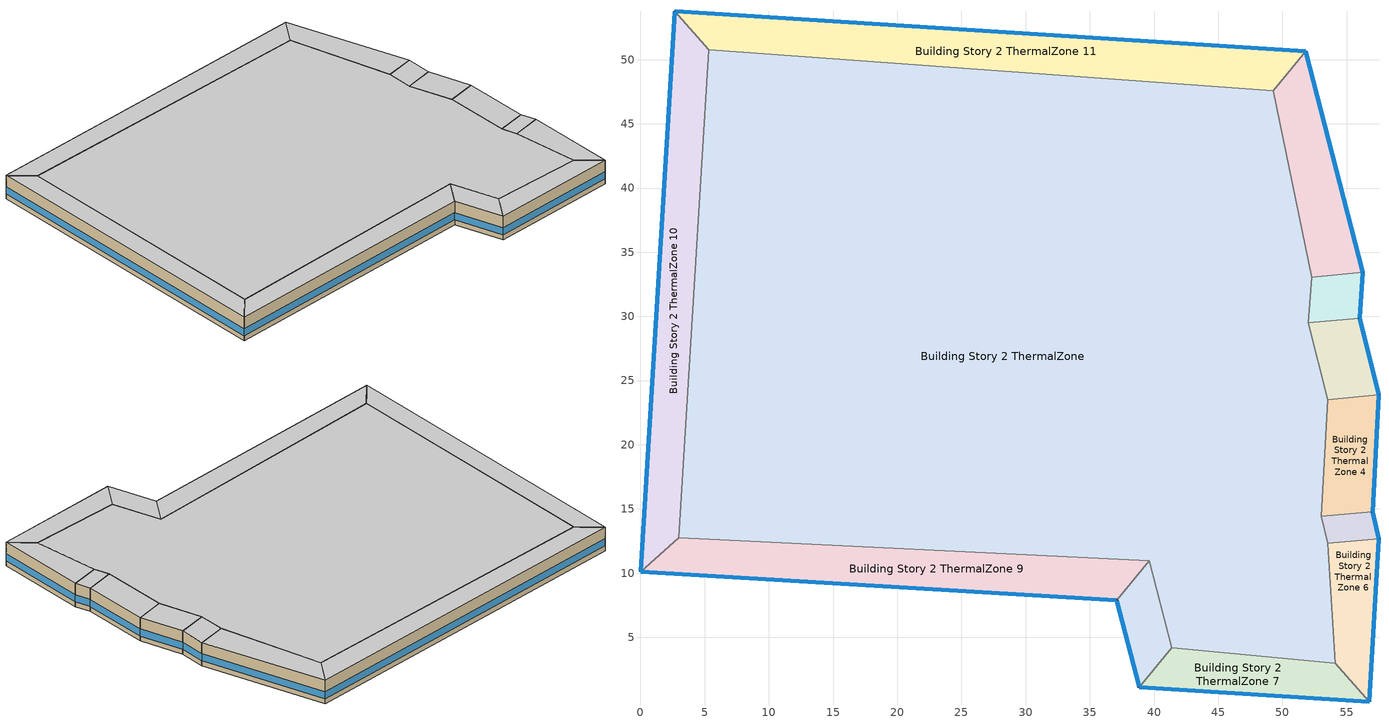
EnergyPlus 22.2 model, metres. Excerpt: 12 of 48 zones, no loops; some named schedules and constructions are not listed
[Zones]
Building Story 2 ThermalZone
 floor adiabatic (Typical Interior Ceiling): 49.28,47.56 52.29,33.07 52.03,29.52 53.54,23.5 53.04,14.41 53.54,12.31 54.12,2.99 41.4,4.2 39.64,10.97 2.99,12.76 5.33,50.75 z3.6
 wall adiabatic (Typical Interior Wall): 52.29,33.07 49.28,47.56 5.33,50.75 2.99,12.76 39.64,10.97 41.4,4.2 54.12,2.99 53.54,12.31 53.04,14.41 53.54,23.5 52.03,29.52 52.29,33.07 z3.6:7.2
 ceiling adiabatic (Typical Interior Floor): 5.33,50.75 2.99,12.76 39.64,10.97 41.4,4.2 54.12,2.99 53.54,12.31 53.04,14.41 53.54,23.5 52.03,29.52 52.29,33.07 49.28,47.56 z7.2
Building Story 2 ThermalZone 1
 floor adiabatic (Typical Interior Ceiling): 51.83,50.64 56.27,33.43 52.29,33.07 49.28,47.56 z3.6
 wall outside (Typical Insulated Steel Framed Exterior Wall R-20.41): 56.27,33.43 51.83,50.64 z3.6:7.2
 wall adiabatic (Typical Interior Wall): 51.83,50.64 49.28,47.56 52.29,33.07 56.27,33.43 z3.6:7.2
 window (U 0.48 SHGC 0.40 Dbl Ref-D Clr 6mm/13mm): 56.26,33.45 51.84,50.62 z4.36:5.45
 ceiling adiabatic (Typical Interior Floor): 49.28,47.56 52.29,33.07 56.27,33.43 51.83,50.64 z7.2
Building Story 2 ThermalZone 10
 floor adiabatic (Typical Interior Floor): 0,10.11 2.68,53.75 5.33,50.75 2.99,12.76 z3.6
 wall outside (Typical Insulated Steel Framed Exterior Wall R-20.41): 2.68,53.75 0,10.11 z3.6:7.2
 wall adiabatic (Typical Interior Wall): 0,10.11 2.99,12.76 5.33,50.75 2.68,53.75 z3.6:7.2
 window (U 0.48 SHGC 0.40 Dbl Ref-D Clr 6mm/13mm): 2.68,53.73 0,10.13 z4.36:5.44
 ceiling adiabatic (Typical Interior Ceiling): 2.99,12.76 5.33,50.75 2.68,53.75 0,10.11 z7.2
Building Story 2 ThermalZone 11
 floor adiabatic (Typical Interior Floor): 2.68,53.75 51.83,50.64 49.28,47.56 5.33,50.75 z3.6
 wall outside (Typical Insulated Steel Framed Exterior Wall R-20.41): 51.83,50.64 2.68,53.75 z3.6:7.2
 wall adiabatic (Typical Interior Wall): 2.68,53.75 5.33,50.75 49.28,47.56 51.83,50.64 z3.6:7.2
 window (U 0.48 SHGC 0.40 Dbl Ref-D Clr 6mm/13mm): 51.81,50.65 2.7,53.75 z4.36:5.44
 ceiling adiabatic (Typical Interior Ceiling): 5.33,50.75 49.28,47.56 51.83,50.64 2.68,53.75 z7.2
Building Story 2 ThermalZone 2
 floor adiabatic (Typical Interior Ceiling): 56.27,33.43 56.02,29.88 52.03,29.52 52.29,33.07 z3.6
 wall outside (Typical Insulated Steel Framed Exterior Wall R-20.41): 56.02,29.88 56.27,33.43 z3.6:7.2
 wall adiabatic (Typical Interior Wall): 56.27,33.43 52.29,33.07 52.03,29.52 56.02,29.88 z3.6:7.2
 window (U 0.48 SHGC 0.40 Dbl Ref-D Clr 6mm/13mm): 56.02,29.9 56.27,33.4 z4.36:5.46
 ceiling adiabatic (Typical Interior Ceiling): 52.29,33.07 52.03,29.52 56.02,29.88 56.27,33.43 z7.2
Building Story 2 ThermalZone 3
 floor adiabatic (Typical Interior Floor): 56.02,29.88 57.53,23.88 53.54,23.5 52.03,29.52 z3.6
 wall outside (Typical Insulated Steel Framed Exterior Wall R-20.41): 57.53,23.88 56.02,29.88 z3.6:7.2
 wall adiabatic (Typical Interior Wall): 56.02,29.88 52.03,29.52 53.54,23.5 57.53,23.88 z3.6:7.2
 window (U 0.48 SHGC 0.40 Dbl Ref-D Clr 6mm/13mm): 57.52,23.9 56.03,29.85 z4.36:5.45
 ceiling adiabatic (Typical Interior Ceiling): 52.03,29.52 53.54,23.5 57.53,23.88 56.02,29.88 z7.2
Building Story 2 ThermalZone 4
 floor adiabatic (Typical Interior Floor): 57.53,23.88 57.02,14.77 53.04,14.41 53.54,23.5 z3.6
 wall outside (Typical Insulated Steel Framed Exterior Wall R-20.41): 57.02,14.77 57.53,23.88 z3.6:7.2
 wall adiabatic (Typical Interior Wall): 57.53,23.88 53.54,23.5 53.04,14.41 57.02,14.77 z3.6:7.2
 window (U 0.48 SHGC 0.40 Dbl Ref-D Clr 6mm/13mm): 57.03,14.8 57.52,23.85 z4.36:5.45
 ceiling adiabatic (Typical Interior Ceiling): 53.54,23.5 53.04,14.41 57.02,14.77 57.53,23.88 z7.2
Building Story 2 ThermalZone 5
 floor adiabatic (Typical Interior Floor): 57.02,14.77 57.53,12.66 53.54,12.31 53.04,14.41 z3.6
 wall outside (Typical Insulated Steel Framed Exterior Wall R-20.41): 57.53,12.66 57.02,14.77 z3.6:7.2
 wall adiabatic (Typical Interior Wall): 57.02,14.77 53.04,14.41 53.54,12.31 57.53,12.66 z3.6:7.2
 window (U 0.48 SHGC 0.40 Dbl Ref-D Clr 6mm/13mm): 57.52,12.69 57.03,14.75 z4.36:5.47
 ceiling adiabatic (Typical Interior Ceiling): 53.04,14.41 53.54,12.31 57.53,12.66 57.02,14.77 z7.2
Building Story 2 ThermalZone 6
 floor adiabatic (Typical Interior Floor): 57.53,12.66 56.77,0 54.12,2.99 53.54,12.31 z3.6
 wall outside (Typical Insulated Steel Framed Exterior Wall R-20.41): 56.77,0 57.53,12.66 z3.6:7.2
 wall adiabatic (Typical Interior Wall): 57.53,12.66 53.54,12.31 54.12,2.99 56.77,0 z3.6:7.2
 window (U 0.48 SHGC 0.40 Dbl Ref-D Clr 6mm/13mm): 56.77,0.03 57.52,12.64 z4.36:5.45
 ceiling adiabatic (Typical Interior Ceiling): 53.54,12.31 54.12,2.99 56.77,0 57.53,12.66 z7.2
Building Story 2 ThermalZone 7
 floor adiabatic (Typical Interior Floor): 56.77,0 38.85,1.11 41.4,4.2 54.12,2.99 z3.6
 wall outside (Typical Insulated Steel Framed Exterior Wall R-20.41): 38.85,1.11 56.77,0 z3.6:7.2
 wall adiabatic (Typical Interior Wall): 56.77,0 54.12,2.99 41.4,4.2 38.85,1.11 z3.6:7.2
 window (U 0.48 SHGC 0.40 Dbl Ref-D Clr 6mm/13mm): 38.88,1.11 56.75,0 z4.36:5.45
 ceiling adiabatic (Typical Interior Ceiling): 54.12,2.99 41.4,4.2 38.85,1.11 56.77,0 z7.2
Building Story 2 ThermalZone 8
 floor adiabatic (Typical Interior Floor): 38.85,1.11 37.09,7.89 39.64,10.97 41.4,4.2 z3.6
 wall outside (Typical Insulated Steel Framed Exterior Wall R-20.41): 37.09,7.89 38.85,1.11 z3.6:7.2
 wall adiabatic (Typical Interior Wall): 38.85,1.11 41.4,4.2 39.64,10.97 37.09,7.89 z3.6:7.2
 window (U 0.48 SHGC 0.40 Dbl Ref-D Clr 6mm/13mm): 37.1,7.86 38.85,1.14 z4.36:5.45
 ceiling adiabatic (Typical Interior Ceiling): 41.4,4.2 39.64,10.97 37.09,7.89 38.85,1.11 z7.2
Building Story 2 ThermalZone 9
 floor adiabatic (Typical Interior Floor): 37.09,7.89 0,10.11 2.99,12.76 39.64,10.97 z3.6
 wall outside (Typical Insulated Steel Framed Exterior Wall R-20.41): 0,10.11 37.09,7.89 z3.6:7.2
 wall adiabatic (Typical Interior Wall): 37.09,7.89 39.64,10.97 2.99,12.76 0,10.11 z3.6:7.2
 window (U 0.48 SHGC 0.40 Dbl Ref-D Clr 6mm/13mm): 0.03,10.1 37.07,7.89 z4.36:5.44
 ceiling adiabatic (Typical Interior Ceiling): 39.64,10.97 2.99,12.76 0,10.11 37.09,7.89 z7.2
[Schedule:Day:Interval]
DataCenter_EQUIP_SCH Wknd|Wkdy|Hol Day 5; DataCenter_EQUIP_SCH Wknd|Wkdy|Hol Day 9: No, 24:00, 0.5
DataCenter_EQUIP_SCH Wknd|Wkdy|Hol Day 6; DataCenter_EQUIP_SCH Wknd|Wkdy|Hol Day 10: No, 24:00, 0.75
DataCenter_EQUIP_SCH Wknd|Wkdy|Hol Day 7; DataCenter_EQUIP_SCH Wknd|Wkdy|Hol Day 11; DataCenter_EQUIP_SCH Summer Design Day: No, 24:00, 1
DataCenter_EQUIP_SCH Wknd|Wkdy|Hol Day 8; DataCenter_EQUIP_SCH Winter Design Day 11: No, 24:00, 0.25
Schedule Day 3: No, 24:00, 0
SchoolSecondary KITCHEN_ELEC_EQUIP_SCH Wknd Day; SchoolSecondary KITCHEN_ELEC_EQUIP_SCH Wknd Day 1; SchoolSecondary KITCHEN_ELEC_EQUIP_SCH Default; SchoolSecondary KITCHEN_ELEC_EQUIP_SCH Winter Design Day: No, 24:00, 0.1
SchoolSecondary KITCHEN_ELEC_EQUIP_SCH Wkdy Day; SchoolSecondary KITCHEN_ELEC_EQUIP_SCH Wkdy Day 1; SchoolSecondary KITCHEN_ELEC_EQUIP_SCH Wkdy Day 2; SchoolSecondary KITCHEN_ELEC_EQUIP_SCH Summer Design Day: No, 08:00, 0.1, 10:00, 0.15, 13:00, 0.25, 15:00, 0.15, 24:00, 0.1
SchoolSecondary KITCHEN_GAS_EQUIP_SCH Wknd Day; SchoolSecondary KITCHEN_GAS_EQUIP_SCH Wknd Day 1; SchoolSecondary KITCHEN_GAS_EQUIP_SCH Default; SchoolSecondary KITCHEN_GAS_EQUIP_SCH Winter Design Day: No, 24:00, 0.02
SchoolSecondary KITCHEN_GAS_EQUIP_SCH Wkdy|SmrDsn Day; SchoolSecondary KITCHEN_GAS_EQUIP_SCH Wkdy|SmrDsn Day 1; SchoolSecondary KITCHEN_GAS_EQUIP_SCH Wkdy|SmrDsn Day 2; SchoolSecondary KITCHEN_GAS_EQUIP_SCH Summer Design Day: No, 08:00, 0.02, 10:00, 0.15, 13:00, 0.2, 15:00, 0.1, 24:00, 0.02
[Schedule:Week:Daily]
SchoolSecondary BLDG_LIGHT_SCH_2013 Week Rule - Jan1-Jun24: SchoolSecondary BLDG_LIGHT_SCH_2013 Wknd Day, SchoolSecondary BLDG_LIGHT_SCH_2013 Wkdy Day, SchoolSecondary BLDG_LIGHT_SCH_2013 Wkdy Day, SchoolSecondary BLDG_LIGHT_SCH_2013 Wkdy Day, SchoolSecondary BLDG_LIGHT_SCH_2013 Wkdy Day, SchoolSecondary BLDG_LIGHT_SCH_2013 Wkdy Day, SchoolSecondary BLDG_LIGHT_SCH_2013 Wknd Day, SchoolSecondary BLDG_LIGHT_SCH_2013 Default, SchoolSecondary BLDG_LIGHT_SCH_2013 Summer Design Day, SchoolSecondary BLDG_LIGHT_SCH_2013 Winter Design Day, SchoolSecondary BLDG_LIGHT_SCH_2013 Default, SchoolSecondary BLDG_LIGHT_SCH_2013 Default
SchoolSecondary BLDG_LIGHT_SCH_2013 Week Rule - Jun25-Jul1: SchoolSecondary BLDG_LIGHT_SCH_2013 Wknd Day, SchoolSecondary BLDG_LIGHT_SCH_2013 Wkdy Day, SchoolSecondary BLDG_LIGHT_SCH_2013 Wkdy Day, SchoolSecondary BLDG_LIGHT_SCH_2013 Wkdy Day, SchoolSecondary BLDG_LIGHT_SCH_2013 Wkdy Day, SchoolSecondary BLDG_LIGHT_SCH_2013 Wkdy Day, SchoolSecondary BLDG_LIGHT_SCH_2013 Wknd Day 1, SchoolSecondary BLDG_LIGHT_SCH_2013 Default, SchoolSecondary BLDG_LIGHT_SCH_2013 Summer Design Day, SchoolSecondary BLDG_LIGHT_SCH_2013 Winter Design Day, SchoolSecondary BLDG_LIGHT_SCH_2013 Default, SchoolSecondary BLDG_LIGHT_SCH_2013 Default
SchoolSecondary BLDG_LIGHT_SCH_2013 Week Rule - Jul2-Aug26: SchoolSecondary BLDG_LIGHT_SCH_2013 Wknd Day 1, SchoolSecondary BLDG_LIGHT_SCH_2013 Wkdy Day 1, SchoolSecondary BLDG_LIGHT_SCH_2013 Wkdy Day 1, SchoolSecondary BLDG_LIGHT_SCH_2013 Wkdy Day 1, SchoolSecondary BLDG_LIGHT_SCH_2013 Wkdy Day 1, SchoolSecondary BLDG_LIGHT_SCH_2013 Wkdy Day 1, SchoolSecondary BLDG_LIGHT_SCH_2013 Wknd Day 1, SchoolSecondary BLDG_LIGHT_SCH_2013 Default, SchoolSecondary BLDG_LIGHT_SCH_2013 Summer Design Day, SchoolSecondary BLDG_LIGHT_SCH_2013 Winter Design Day, SchoolSecondary BLDG_LIGHT_SCH_2013 Default, SchoolSecondary BLDG_LIGHT_SCH_2013 Default
SchoolSecondary BLDG_LIGHT_SCH_2013 Week Rule - Aug27-Sep2: SchoolSecondary BLDG_LIGHT_SCH_2013 Wknd Day 1, SchoolSecondary BLDG_LIGHT_SCH_2013 Wkdy Day 1, SchoolSecondary BLDG_LIGHT_SCH_2013 Wkdy Day 1, SchoolSecondary BLDG_LIGHT_SCH_2013 Wkdy Day 1, SchoolSecondary BLDG_LIGHT_SCH_2013 Wkdy Day 1, SchoolSecondary BLDG_LIGHT_SCH_2013 Wkdy Day 2, SchoolSecondary BLDG_LIGHT_SCH_2013 Default, SchoolSecondary BLDG_LIGHT_SCH_2013 Default, SchoolSecondary BLDG_LIGHT_SCH_2013 Summer Design Day, SchoolSecondary BLDG_LIGHT_SCH_2013 Winter Design Day, SchoolSecondary BLDG_LIGHT_SCH_2013 Default, SchoolSecondary BLDG_LIGHT_SCH_2013 Default
SchoolSecondary BLDG_LIGHT_SCH_2013 Week Rule - Sep3-Dec31: SchoolSecondary BLDG_LIGHT_SCH_2013 Default, SchoolSecondary BLDG_LIGHT_SCH_2013 Wkdy Day 2, SchoolSecondary BLDG_LIGHT_SCH_2013 Wkdy Day 2, SchoolSecondary BLDG_LIGHT_SCH_2013 Wkdy Day 2, SchoolSecondary BLDG_LIGHT_SCH_2013 Wkdy Day 2, SchoolSecondary BLDG_LIGHT_SCH_2013 Wkdy Day 2, SchoolSecondary BLDG_LIGHT_SCH_2013 Default, SchoolSecondary BLDG_LIGHT_SCH_2013 Default, SchoolSecondary BLDG_LIGHT_SCH_2013 Summer Design Day, SchoolSecondary BLDG_LIGHT_SCH_2013 Winter Design Day, SchoolSecondary BLDG_LIGHT_SCH_2013 Default, SchoolSecondary BLDG_LIGHT_SCH_2013 Default
SchoolSecondary BLDG_LIGHT_LIBRARY_SCH_2013 Week Rule - Jan1-Jun24: SchoolSecondary BLDG_LIGHT_LIBRARY_SCH_2013 Wknd Day, SchoolSecondary BLDG_LIGHT_LIBRARY_SCH_2013 Wkdy Day, SchoolSecondary BLDG_LIGHT_LIBRARY_SCH_2013 Wkdy Day, SchoolSecondary BLDG_LIGHT_LIBRARY_SCH_2013 Wkdy Day, SchoolSecondary BLDG_LIGHT_LIBRARY_SCH_2013 Wkdy Day, SchoolSecondary BLDG_LIGHT_LIBRARY_SCH_2013 Wkdy Day, SchoolSecondary BLDG_LIGHT_LIBRARY_SCH_2013 Wknd Day, SchoolSecondary BLDG_LIGHT_LIBRARY_SCH_2013 Default, SchoolSecondary BLDG_LIGHT_LIBRARY_SCH_2013 Summer Design Day, SchoolSecondary BLDG_LIGHT_LIBRARY_SCH_2013 Winter Design Day, SchoolSecondary BLDG_LIGHT_LIBRARY_SCH_2013 Default, SchoolSecondary BLDG_LIGHT_LIBRARY_SCH_2013 Default
SchoolSecondary BLDG_LIGHT_LIBRARY_SCH_2013 Week Rule - Jun25-Jul1: SchoolSecondary BLDG_LIGHT_LIBRARY_SCH_2013 Wknd Day, SchoolSecondary BLDG_LIGHT_LIBRARY_SCH_2013 Wkdy Day, SchoolSecondary BLDG_LIGHT_LIBRARY_SCH_2013 Wkdy Day, SchoolSecondary BLDG_LIGHT_LIBRARY_SCH_2013 Wkdy Day, SchoolSecondary BLDG_LIGHT_LIBRARY_SCH_2013 Wkdy Day, SchoolSecondary BLDG_LIGHT_LIBRARY_SCH_2013 Wkdy Day, SchoolSecondary BLDG_LIGHT_LIBRARY_SCH_2013 Wknd Day 1, SchoolSecondary BLDG_LIGHT_LIBRARY_SCH_2013 Default, SchoolSecondary BLDG_LIGHT_LIBRARY_SCH_2013 Summer Design Day, SchoolSecondary BLDG_LIGHT_LIBRARY_SCH_2013 Winter Design Day, SchoolSecondary BLDG_LIGHT_LIBRARY_SCH_2013 Default, SchoolSecondary BLDG_LIGHT_LIBRARY_SCH_2013 Default
SchoolSecondary BLDG_LIGHT_LIBRARY_SCH_2013 Week Rule - Jul2-Aug26: SchoolSecondary BLDG_LIGHT_LIBRARY_SCH_2013 Wknd Day 1, SchoolSecondary BLDG_LIGHT_LIBRARY_SCH_2013 Wkdy Day 1, SchoolSecondary BLDG_LIGHT_LIBRARY_SCH_2013 Wkdy Day 1, SchoolSecondary BLDG_LIGHT_LIBRARY_SCH_2013 Wkdy Day 1, SchoolSecondary BLDG_LIGHT_LIBRARY_SCH_2013 Wkdy Day 1, SchoolSecondary BLDG_LIGHT_LIBRARY_SCH_2013 Wkdy Day 1, SchoolSecondary BLDG_LIGHT_LIBRARY_SCH_2013 Wknd Day 1, SchoolSecondary BLDG_LIGHT_LIBRARY_SCH_2013 Default, SchoolSecondary BLDG_LIGHT_LIBRARY_SCH_2013 Summer Design Day, SchoolSecondary BLDG_LIGHT_LIBRARY_SCH_2013 Winter Design Day, SchoolSecondary BLDG_LIGHT_LIBRARY_SCH_2013 Default, SchoolSecondary BLDG_LIGHT_LIBRARY_SCH_2013 Default
SchoolSecondary BLDG_LIGHT_LIBRARY_SCH_2013 Week Rule - Aug27-Sep2: SchoolSecondary BLDG_LIGHT_LIBRARY_SCH_2013 Wknd Day 1, SchoolSecondary BLDG_LIGHT_LIBRARY_SCH_2013 Wkdy Day 1, SchoolSecondary BLDG_LIGHT_LIBRARY_SCH_2013 Wkdy Day 1, SchoolSecondary BLDG_LIGHT_LIBRARY_SCH_2013 Wkdy Day 1, SchoolSecondary BLDG_LIGHT_LIBRARY_SCH_2013 Wkdy Day 1, SchoolSecondary BLDG_LIGHT_LIBRARY_SCH_2013 Wkdy Day 2, SchoolSecondary BLDG_LIGHT_LIBRARY_SCH_2013 Default, SchoolSecondary BLDG_LIGHT_LIBRARY_SCH_2013 Default, SchoolSecondary BLDG_LIGHT_LIBRARY_SCH_2013 Summer Design Day, SchoolSecondary BLDG_LIGHT_LIBRARY_SCH_2013 Winter Design Day, SchoolSecondary BLDG_LIGHT_LIBRARY_SCH_2013 Default, SchoolSecondary BLDG_LIGHT_LIBRARY_SCH_2013 Default
SchoolSecondary BLDG_LIGHT_LIBRARY_SCH_2013 Week Rule - Sep3-Dec31: SchoolSecondary BLDG_LIGHT_LIBRARY_SCH_2013 Default, SchoolSecondary BLDG_LIGHT_LIBRARY_SCH_2013 Wkdy Day 2, SchoolSecondary BLDG_LIGHT_LIBRARY_SCH_2013 Wkdy Day 2, SchoolSecondary BLDG_LIGHT_LIBRARY_SCH_2013 Wkdy Day 2, SchoolSecondary BLDG_LIGHT_LIBRARY_SCH_2013 Wkdy Day 2, SchoolSecondary BLDG_LIGHT_LIBRARY_SCH_2013 Wkdy Day 2, SchoolSecondary BLDG_LIGHT_LIBRARY_SCH_2013 Default, SchoolSecondary BLDG_LIGHT_LIBRARY_SCH_2013 Default, SchoolSecondary BLDG_LIGHT_LIBRARY_SCH_2013 Summer Design Day, SchoolSecondary BLDG_LIGHT_LIBRARY_SCH_2013 Winter Design Day, SchoolSecondary BLDG_LIGHT_LIBRARY_SCH_2013 Default, SchoolSecondary BLDG_LIGHT_LIBRARY_SCH_2013 Default
SchoolSecondary BLDG_LIGHT_LOBBYFLR1_SCH_2013 Week Rule - Jan1-Jun24: SchoolSecondary BLDG_LIGHT_LOBBYFLR1_SCH_2013 Wknd Day, SchoolSecondary BLDG_LIGHT_LOBBYFLR1_SCH_2013 Wkdy Day, SchoolSecondary BLDG_LIGHT_LOBBYFLR1_SCH_2013 Wkdy Day, SchoolSecondary BLDG_LIGHT_LOBBYFLR1_SCH_2013 Wkdy Day, SchoolSecondary BLDG_LIGHT_LOBBYFLR1_SCH_2013 Wkdy Day, SchoolSecondary BLDG_LIGHT_LOBBYFLR1_SCH_2013 Wkdy Day, SchoolSecondary BLDG_LIGHT_LOBBYFLR1_SCH_2013 Wknd Day, SchoolSecondary BLDG_LIGHT_LOBBYFLR1_SCH_2013 Default, SchoolSecondary BLDG_LIGHT_LOBBYFLR1_SCH_2013 Summer Design Day, SchoolSecondary BLDG_LIGHT_LOBBYFLR1_SCH_2013 Winter Design Day, SchoolSecondary BLDG_LIGHT_LOBBYFLR1_SCH_2013 Default, SchoolSecondary BLDG_LIGHT_LOBBYFLR1_SCH_2013 Default
SchoolSecondary BLDG_LIGHT_LOBBYFLR1_SCH_2013 Week Rule - Jun25-Jul1: SchoolSecondary BLDG_LIGHT_LOBBYFLR1_SCH_2013 Wknd Day, SchoolSecondary BLDG_LIGHT_LOBBYFLR1_SCH_2013 Wkdy Day, SchoolSecondary BLDG_LIGHT_LOBBYFLR1_SCH_2013 Wkdy Day, SchoolSecondary BLDG_LIGHT_LOBBYFLR1_SCH_2013 Wkdy Day, SchoolSecondary BLDG_LIGHT_LOBBYFLR1_SCH_2013 Wkdy Day, SchoolSecondary BLDG_LIGHT_LOBBYFLR1_SCH_2013 Wkdy Day, SchoolSecondary BLDG_LIGHT_LOBBYFLR1_SCH_2013 Wknd Day 1, SchoolSecondary BLDG_LIGHT_LOBBYFLR1_SCH_2013 Default, SchoolSecondary BLDG_LIGHT_LOBBYFLR1_SCH_2013 Summer Design Day, SchoolSecondary BLDG_LIGHT_LOBBYFLR1_SCH_2013 Winter Design Day, SchoolSecondary BLDG_LIGHT_LOBBYFLR1_SCH_2013 Default, SchoolSecondary BLDG_LIGHT_LOBBYFLR1_SCH_2013 Default
SchoolSecondary BLDG_LIGHT_LOBBYFLR1_SCH_2013 Week Rule - Jul2-Aug26: SchoolSecondary BLDG_LIGHT_LOBBYFLR1_SCH_2013 Wknd Day 1, SchoolSecondary BLDG_LIGHT_LOBBYFLR1_SCH_2013 Wkdy Day 1, SchoolSecondary BLDG_LIGHT_LOBBYFLR1_SCH_2013 Wkdy Day 1, SchoolSecondary BLDG_LIGHT_LOBBYFLR1_SCH_2013 Wkdy Day 1, SchoolSecondary BLDG_LIGHT_LOBBYFLR1_SCH_2013 Wkdy Day 1, SchoolSecondary BLDG_LIGHT_LOBBYFLR1_SCH_2013 Wkdy Day 1, SchoolSecondary BLDG_LIGHT_LOBBYFLR1_SCH_2013 Wknd Day 1, SchoolSecondary BLDG_LIGHT_LOBBYFLR1_SCH_2013 Default, SchoolSecondary BLDG_LIGHT_LOBBYFLR1_SCH_2013 Summer Design Day, SchoolSecondary BLDG_LIGHT_LOBBYFLR1_SCH_2013 Winter Design Day, SchoolSecondary BLDG_LIGHT_LOBBYFLR1_SCH_2013 Default, SchoolSecondary BLDG_LIGHT_LOBBYFLR1_SCH_2013 Default
SchoolSecondary BLDG_LIGHT_LOBBYFLR1_SCH_2013 Week Rule - Aug27-Sep2: SchoolSecondary BLDG_LIGHT_LOBBYFLR1_SCH_2013 Wknd Day 1, SchoolSecondary BLDG_LIGHT_LOBBYFLR1_SCH_2013 Wkdy Day 1, SchoolSecondary BLDG_LIGHT_LOBBYFLR1_SCH_2013 Wkdy Day 1, SchoolSecondary BLDG_LIGHT_LOBBYFLR1_SCH_2013 Wkdy Day 1, SchoolSecondary BLDG_LIGHT_LOBBYFLR1_SCH_2013 Wkdy Day 1, SchoolSecondary BLDG_LIGHT_LOBBYFLR1_SCH_2013 Wkdy Day 2, SchoolSecondary BLDG_LIGHT_LOBBYFLR1_SCH_2013 Default, SchoolSecondary BLDG_LIGHT_LOBBYFLR1_SCH_2013 Default, SchoolSecondary BLDG_LIGHT_LOBBYFLR1_SCH_2013 Summer Design Day, SchoolSecondary BLDG_LIGHT_LOBBYFLR1_SCH_2013 Winter Design Day, SchoolSecondary BLDG_LIGHT_LOBBYFLR1_SCH_2013 Default, SchoolSecondary BLDG_LIGHT_LOBBYFLR1_SCH_2013 Default
SchoolSecondary BLDG_LIGHT_LOBBYFLR1_SCH_2013 Week Rule - Sep3-Dec31: SchoolSecondary BLDG_LIGHT_LOBBYFLR1_SCH_2013 Default, SchoolSecondary BLDG_LIGHT_LOBBYFLR1_SCH_2013 Wkdy Day 2, SchoolSecondary BLDG_LIGHT_LOBBYFLR1_SCH_2013 Wkdy Day 2, SchoolSecondary BLDG_LIGHT_LOBBYFLR1_SCH_2013 Wkdy Day 2, SchoolSecondary BLDG_LIGHT_LOBBYFLR1_SCH_2013 Wkdy Day 2, SchoolSecondary BLDG_LIGHT_LOBBYFLR1_SCH_2013 Wkdy Day 2, SchoolSecondary BLDG_LIGHT_LOBBYFLR1_SCH_2013 Default, SchoolSecondary BLDG_LIGHT_LOBBYFLR1_SCH_2013 Default, SchoolSecondary BLDG_LIGHT_LOBBYFLR1_SCH_2013 Summer Design Day, SchoolSecondary BLDG_LIGHT_LOBBYFLR1_SCH_2013 Winter Design Day, SchoolSecondary BLDG_LIGHT_LOBBYFLR1_SCH_2013 Default, SchoolSecondary BLDG_LIGHT_LOBBYFLR1_SCH_2013 Default
SchoolSecondary BLDG_LIGHT_MECHANICAL_SCH_2013 Week Rule - Jan1-Jun24: SchoolSecondary BLDG_LIGHT_MECHANICAL_SCH_2013 Wknd Day, SchoolSecondary BLDG_LIGHT_MECHANICAL_SCH_2013 Wkdy Day, SchoolSecondary BLDG_LIGHT_MECHANICAL_SCH_2013 Wkdy Day, SchoolSecondary BLDG_LIGHT_MECHANICAL_SCH_2013 Wkdy Day, SchoolSecondary BLDG_LIGHT_MECHANICAL_SCH_2013 Wkdy Day, SchoolSecondary BLDG_LIGHT_MECHANICAL_SCH_2013 Wkdy Day, SchoolSecondary BLDG_LIGHT_MECHANICAL_SCH_2013 Wknd Day, SchoolSecondary BLDG_LIGHT_MECHANICAL_SCH_2013 Default, SchoolSecondary BLDG_LIGHT_MECHANICAL_SCH_2013 Summer Design Day, SchoolSecondary BLDG_LIGHT_MECHANICAL_SCH_2013 Winter Design Day, SchoolSecondary BLDG_LIGHT_MECHANICAL_SCH_2013 Default, SchoolSecondary BLDG_LIGHT_MECHANICAL_SCH_2013 Default
SchoolSecondary BLDG_LIGHT_MECHANICAL_SCH_2013 Week Rule - Jun25-Jul1: SchoolSecondary BLDG_LIGHT_MECHANICAL_SCH_2013 Wknd Day, SchoolSecondary BLDG_LIGHT_MECHANICAL_SCH_2013 Wkdy Day, SchoolSecondary BLDG_LIGHT_MECHANICAL_SCH_2013 Wkdy Day, SchoolSecondary BLDG_LIGHT_MECHANICAL_SCH_2013 Wkdy Day, SchoolSecondary BLDG_LIGHT_MECHANICAL_SCH_2013 Wkdy Day, SchoolSecondary BLDG_LIGHT_MECHANICAL_SCH_2013 Wkdy Day, SchoolSecondary BLDG_LIGHT_MECHANICAL_SCH_2013 Wknd Day 1, SchoolSecondary BLDG_LIGHT_MECHANICAL_SCH_2013 Default, SchoolSecondary BLDG_LIGHT_MECHANICAL_SCH_2013 Summer Design Day, SchoolSecondary BLDG_LIGHT_MECHANICAL_SCH_2013 Winter Design Day, SchoolSecondary BLDG_LIGHT_MECHANICAL_SCH_2013 Default, SchoolSecondary BLDG_LIGHT_MECHANICAL_SCH_2013 Default
SchoolSecondary BLDG_LIGHT_MECHANICAL_SCH_2013 Week Rule - Jul2-Aug26: SchoolSecondary BLDG_LIGHT_MECHANICAL_SCH_2013 Wknd Day 1, SchoolSecondary BLDG_LIGHT_MECHANICAL_SCH_2013 Wkdy Day 1, SchoolSecondary BLDG_LIGHT_MECHANICAL_SCH_2013 Wkdy Day 1, SchoolSecondary BLDG_LIGHT_MECHANICAL_SCH_2013 Wkdy Day 1, SchoolSecondary BLDG_LIGHT_MECHANICAL_SCH_2013 Wkdy Day 1, SchoolSecondary BLDG_LIGHT_MECHANICAL_SCH_2013 Wkdy Day 1, SchoolSecondary BLDG_LIGHT_MECHANICAL_SCH_2013 Wknd Day 1, SchoolSecondary BLDG_LIGHT_MECHANICAL_SCH_2013 Default, SchoolSecondary BLDG_LIGHT_MECHANICAL_SCH_2013 Summer Design Day, SchoolSecondary BLDG_LIGHT_MECHANICAL_SCH_2013 Winter Design Day, SchoolSecondary BLDG_LIGHT_MECHANICAL_SCH_2013 Default, SchoolSecondary BLDG_LIGHT_MECHANICAL_SCH_2013 Default
DataCenter_EQUIP_SCH Week Rule - Jun4-Jun24: DataCenter_EQUIP_SCH Wknd|Wkdy|Hol Day 5, DataCenter_EQUIP_SCH Wknd|Wkdy|Hol Day 5, DataCenter_EQUIP_SCH Wknd|Wkdy|Hol Day 5, DataCenter_EQUIP_SCH Wknd|Wkdy|Hol Day 5, DataCenter_EQUIP_SCH Wknd|Wkdy|Hol Day 5, DataCenter_EQUIP_SCH Wknd|Wkdy|Hol Day 5, DataCenter_EQUIP_SCH Wknd|Wkdy|Hol Day 5, Schedule Day 3, DataCenter_EQUIP_SCH Summer Design Day, DataCenter_EQUIP_SCH Winter Design Day 11, Schedule Day 3, Schedule Day 3
DataCenter_EQUIP_SCH Week Rule - Jun25-Jul1: DataCenter_EQUIP_SCH Wknd|Wkdy|Hol Day 5, DataCenter_EQUIP_SCH Wknd|Wkdy|Hol Day 5, DataCenter_EQUIP_SCH Wknd|Wkdy|Hol Day 5, DataCenter_EQUIP_SCH Wknd|Wkdy|Hol Day 5, DataCenter_EQUIP_SCH Wknd|Wkdy|Hol Day 5, DataCenter_EQUIP_SCH Wknd|Wkdy|Hol Day 5, DataCenter_EQUIP_SCH Wknd|Wkdy|Hol Day 6, Schedule Day 3, DataCenter_EQUIP_SCH Summer Design Day, DataCenter_EQUIP_SCH Winter Design Day 11, Schedule Day 3, Schedule Day 3
DataCenter_EQUIP_SCH Week Rule - Jul2-Jul29: DataCenter_EQUIP_SCH Wknd|Wkdy|Hol Day 6, DataCenter_EQUIP_SCH Wknd|Wkdy|Hol Day 6, DataCenter_EQUIP_SCH Wknd|Wkdy|Hol Day 6, DataCenter_EQUIP_SCH Wknd|Wkdy|Hol Day 6, DataCenter_EQUIP_SCH Wknd|Wkdy|Hol Day 6, DataCenter_EQUIP_SCH Wknd|Wkdy|Hol Day 6, DataCenter_EQUIP_SCH Wknd|Wkdy|Hol Day 6, Schedule Day 3, DataCenter_EQUIP_SCH Summer Design Day, DataCenter_EQUIP_SCH Winter Design Day 11, Schedule Day 3, Schedule Day 3
DataCenter_EQUIP_SCH Week Rule - Jul30-Aug5: DataCenter_EQUIP_SCH Wknd|Wkdy|Hol Day 6, DataCenter_EQUIP_SCH Wknd|Wkdy|Hol Day 6, DataCenter_EQUIP_SCH Wknd|Wkdy|Hol Day 7, DataCenter_EQUIP_SCH Wknd|Wkdy|Hol Day 7, DataCenter_EQUIP_SCH Wknd|Wkdy|Hol Day 7, DataCenter_EQUIP_SCH Wknd|Wkdy|Hol Day 7, DataCenter_EQUIP_SCH Wknd|Wkdy|Hol Day 7, Schedule Day 3, DataCenter_EQUIP_SCH Summer Design Day, DataCenter_EQUIP_SCH Winter Design Day 11, Schedule Day 3, Schedule Day 3
DataCenter_EQUIP_SCH Week Rule - Aug6-Aug26: DataCenter_EQUIP_SCH Wknd|Wkdy|Hol Day 7, DataCenter_EQUIP_SCH Wknd|Wkdy|Hol Day 7, DataCenter_EQUIP_SCH Wknd|Wkdy|Hol Day 7, DataCenter_EQUIP_SCH Wknd|Wkdy|Hol Day 7, DataCenter_EQUIP_SCH Wknd|Wkdy|Hol Day 7, DataCenter_EQUIP_SCH Wknd|Wkdy|Hol Day 7, DataCenter_EQUIP_SCH Wknd|Wkdy|Hol Day 7, Schedule Day 3, DataCenter_EQUIP_SCH Summer Design Day, DataCenter_EQUIP_SCH Winter Design Day 11, Schedule Day 3, Schedule Day 3
DataCenter_EQUIP_SCH Week Rule - Aug27-Sep2: DataCenter_EQUIP_SCH Wknd|Wkdy|Hol Day 7, DataCenter_EQUIP_SCH Wknd|Wkdy|Hol Day 7, DataCenter_EQUIP_SCH Wknd|Wkdy|Hol Day 7, DataCenter_EQUIP_SCH Wknd|Wkdy|Hol Day 7, DataCenter_EQUIP_SCH Wknd|Wkdy|Hol Day 7, DataCenter_EQUIP_SCH Wknd|Wkdy|Hol Day 8, DataCenter_EQUIP_SCH Wknd|Wkdy|Hol Day 8, Schedule Day 3, DataCenter_EQUIP_SCH Summer Design Day, DataCenter_EQUIP_SCH Winter Design Day 11, Schedule Day 3, Schedule Day 3
DataCenter_EQUIP_SCH Week Rule - Sep3-Sep30: DataCenter_EQUIP_SCH Wknd|Wkdy|Hol Day 8, DataCenter_EQUIP_SCH Wknd|Wkdy|Hol Day 8, DataCenter_EQUIP_SCH Wknd|Wkdy|Hol Day 8, DataCenter_EQUIP_SCH Wknd|Wkdy|Hol Day 8, DataCenter_EQUIP_SCH Wknd|Wkdy|Hol Day 8, DataCenter_EQUIP_SCH Wknd|Wkdy|Hol Day 8, DataCenter_EQUIP_SCH Wknd|Wkdy|Hol Day 8, Schedule Day 3, DataCenter_EQUIP_SCH Summer Design Day, DataCenter_EQUIP_SCH Winter Design Day 11, Schedule Day 3, Schedule Day 3
DataCenter_EQUIP_SCH Week Rule - Oct1-Oct28: DataCenter_EQUIP_SCH Wknd|Wkdy|Hol Day 9, DataCenter_EQUIP_SCH Wknd|Wkdy|Hol Day 9, DataCenter_EQUIP_SCH Wknd|Wkdy|Hol Day 9, DataCenter_EQUIP_SCH Wknd|Wkdy|Hol Day 9, DataCenter_EQUIP_SCH Wknd|Wkdy|Hol Day 9, DataCenter_EQUIP_SCH Wknd|Wkdy|Hol Day 9, DataCenter_EQUIP_SCH Wknd|Wkdy|Hol Day 9, Schedule Day 3, DataCenter_EQUIP_SCH Summer Design Day, DataCenter_EQUIP_SCH Winter Design Day 11, Schedule Day 3, Schedule Day 3
DataCenter_EQUIP_SCH Week Rule - Oct29-Nov4: DataCenter_EQUIP_SCH Wknd|Wkdy|Hol Day 9, DataCenter_EQUIP_SCH Wknd|Wkdy|Hol Day 9, DataCenter_EQUIP_SCH Wknd|Wkdy|Hol Day 9, DataCenter_EQUIP_SCH Wknd|Wkdy|Hol Day 10, DataCenter_EQUIP_SCH Wknd|Wkdy|Hol Day 10, DataCenter_EQUIP_SCH Wknd|Wkdy|Hol Day 10, DataCenter_EQUIP_SCH Wknd|Wkdy|Hol Day 10, Schedule Day 3, DataCenter_EQUIP_SCH Summer Design Day, DataCenter_EQUIP_SCH Winter Design Day 11, Schedule Day 3, Schedule Day 3
DataCenter_EQUIP_SCH Week Rule - Nov5-Nov25: DataCenter_EQUIP_SCH Wknd|Wkdy|Hol Day 10, DataCenter_EQUIP_SCH Wknd|Wkdy|Hol Day 10, DataCenter_EQUIP_SCH Wknd|Wkdy|Hol Day 10, DataCenter_EQUIP_SCH Wknd|Wkdy|Hol Day 10, DataCenter_EQUIP_SCH Wknd|Wkdy|Hol Day 10, DataCenter_EQUIP_SCH Wknd|Wkdy|Hol Day 10, DataCenter_EQUIP_SCH Wknd|Wkdy|Hol Day 10, Schedule Day 3, DataCenter_EQUIP_SCH Summer Design Day, DataCenter_EQUIP_SCH Winter Design Day 11, Schedule Day 3, Schedule Day 3
DataCenter_EQUIP_SCH Week Rule - Nov26-Dec2: DataCenter_EQUIP_SCH Wknd|Wkdy|Hol Day 10, DataCenter_EQUIP_SCH Wknd|Wkdy|Hol Day 10, DataCenter_EQUIP_SCH Wknd|Wkdy|Hol Day 10, DataCenter_EQUIP_SCH Wknd|Wkdy|Hol Day 10, DataCenter_EQUIP_SCH Wknd|Wkdy|Hol Day 10, DataCenter_EQUIP_SCH Wknd|Wkdy|Hol Day 11, DataCenter_EQUIP_SCH Wknd|Wkdy|Hol Day 11, Schedule Day 3, DataCenter_EQUIP_SCH Summer Design Day, DataCenter_EQUIP_SCH Winter Design Day 11, Schedule Day 3, Schedule Day 3
DataCenter_EQUIP_SCH Week Rule - Dec3-Dec31: DataCenter_EQUIP_SCH Wknd|Wkdy|Hol Day 11, DataCenter_EQUIP_SCH Wknd|Wkdy|Hol Day 11, DataCenter_EQUIP_SCH Wknd|Wkdy|Hol Day 11, DataCenter_EQUIP_SCH Wknd|Wkdy|Hol Day 11, DataCenter_EQUIP_SCH Wknd|Wkdy|Hol Day 11, DataCenter_EQUIP_SCH Wknd|Wkdy|Hol Day 11, DataCenter_EQUIP_SCH Wknd|Wkdy|Hol Day 11, Schedule Day 3, DataCenter_EQUIP_SCH Summer Design Day, DataCenter_EQUIP_SCH Winter Design Day 11, Schedule Day 3, Schedule Day 3
SchoolSecondary KITCHEN_ELEC_EQUIP_SCH Week Rule - Jan1-Jun24: SchoolSecondary KITCHEN_ELEC_EQUIP_SCH Wknd Day, SchoolSecondary KITCHEN_ELEC_EQUIP_SCH Wkdy Day, SchoolSecondary KITCHEN_ELEC_EQUIP_SCH Wkdy Day, SchoolSecondary KITCHEN_ELEC_EQUIP_SCH Wkdy Day, SchoolSecondary KITCHEN_ELEC_EQUIP_SCH Wkdy Day, SchoolSecondary KITCHEN_ELEC_EQUIP_SCH Wkdy Day, SchoolSecondary KITCHEN_ELEC_EQUIP_SCH Wknd Day, SchoolSecondary KITCHEN_ELEC_EQUIP_SCH Default, SchoolSecondary KITCHEN_ELEC_EQUIP_SCH Summer Design Day, SchoolSecondary KITCHEN_ELEC_EQUIP_SCH Winter Design Day, SchoolSecondary KITCHEN_ELEC_EQUIP_SCH Default, SchoolSecondary KITCHEN_ELEC_EQUIP_SCH Default
SchoolSecondary KITCHEN_ELEC_EQUIP_SCH Week Rule - Jun25-Jul1: SchoolSecondary KITCHEN_ELEC_EQUIP_SCH Wknd Day, SchoolSecondary KITCHEN_ELEC_EQUIP_SCH Wkdy Day, SchoolSecondary KITCHEN_ELEC_EQUIP_SCH Wkdy Day, SchoolSecondary KITCHEN_ELEC_EQUIP_SCH Wkdy Day, SchoolSecondary KITCHEN_ELEC_EQUIP_SCH Wkdy Day, SchoolSecondary KITCHEN_ELEC_EQUIP_SCH Wkdy Day, SchoolSecondary KITCHEN_ELEC_EQUIP_SCH Wknd Day 1, SchoolSecondary KITCHEN_ELEC_EQUIP_SCH Default, SchoolSecondary KITCHEN_ELEC_EQUIP_SCH Summer Design Day, SchoolSecondary KITCHEN_ELEC_EQUIP_SCH Winter Design Day, SchoolSecondary KITCHEN_ELEC_EQUIP_SCH Default, SchoolSecondary KITCHEN_ELEC_EQUIP_SCH Default
SchoolSecondary KITCHEN_ELEC_EQUIP_SCH Week Rule - Jul2-Aug26: SchoolSecondary KITCHEN_ELEC_EQUIP_SCH Wknd Day 1, SchoolSecondary KITCHEN_ELEC_EQUIP_SCH Wkdy Day 1, SchoolSecondary KITCHEN_ELEC_EQUIP_SCH Wkdy Day 1, SchoolSecondary KITCHEN_ELEC_EQUIP_SCH Wkdy Day 1, SchoolSecondary KITCHEN_ELEC_EQUIP_SCH Wkdy Day 1, SchoolSecondary KITCHEN_ELEC_EQUIP_SCH Wkdy Day 1, SchoolSecondary KITCHEN_ELEC_EQUIP_SCH Wknd Day 1, SchoolSecondary KITCHEN_ELEC_EQUIP_SCH Default, SchoolSecondary KITCHEN_ELEC_EQUIP_SCH Summer Design Day, SchoolSecondary KITCHEN_ELEC_EQUIP_SCH Winter Design Day, SchoolSecondary KITCHEN_ELEC_EQUIP_SCH Default, SchoolSecondary KITCHEN_ELEC_EQUIP_SCH Default
SchoolSecondary KITCHEN_ELEC_EQUIP_SCH Week Rule - Aug27-Sep2: SchoolSecondary KITCHEN_ELEC_EQUIP_SCH Wknd Day 1, SchoolSecondary KITCHEN_ELEC_EQUIP_SCH Wkdy Day 1, SchoolSecondary KITCHEN_ELEC_EQUIP_SCH Wkdy Day 1, SchoolSecondary KITCHEN_ELEC_EQUIP_SCH Wkdy Day 1, SchoolSecondary KITCHEN_ELEC_EQUIP_SCH Wkdy Day 1, SchoolSecondary KITCHEN_ELEC_EQUIP_SCH Wkdy Day 2, SchoolSecondary KITCHEN_ELEC_EQUIP_SCH Default, SchoolSecondary KITCHEN_ELEC_EQUIP_SCH Default, SchoolSecondary KITCHEN_ELEC_EQUIP_SCH Summer Design Day, SchoolSecondary KITCHEN_ELEC_EQUIP_SCH Winter Design Day, SchoolSecondary KITCHEN_ELEC_EQUIP_SCH Default, SchoolSecondary KITCHEN_ELEC_EQUIP_SCH Default
SchoolSecondary KITCHEN_ELEC_EQUIP_SCH Week Rule - Sep3-Dec31: SchoolSecondary KITCHEN_ELEC_EQUIP_SCH Default, SchoolSecondary KITCHEN_ELEC_EQUIP_SCH Wkdy Day 2, SchoolSecondary KITCHEN_ELEC_EQUIP_SCH Wkdy Day 2, SchoolSecondary KITCHEN_ELEC_EQUIP_SCH Wkdy Day 2, SchoolSecondary KITCHEN_ELEC_EQUIP_SCH Wkdy Day 2, SchoolSecondary KITCHEN_ELEC_EQUIP_SCH Wkdy Day 2, SchoolSecondary KITCHEN_ELEC_EQUIP_SCH Default, SchoolSecondary KITCHEN_ELEC_EQUIP_SCH Default, SchoolSecondary KITCHEN_ELEC_EQUIP_SCH Summer Design Day, SchoolSecondary KITCHEN_ELEC_EQUIP_SCH Winter Design Day, SchoolSecondary KITCHEN_ELEC_EQUIP_SCH Default, SchoolSecondary KITCHEN_ELEC_EQUIP_SCH Default
SchoolSecondary KITCHEN_GAS_EQUIP_SCH Week Rule - Jan1-Jun24: SchoolSecondary KITCHEN_GAS_EQUIP_SCH Wknd Day, SchoolSecondary KITCHEN_GAS_EQUIP_SCH Wkdy|SmrDsn Day, SchoolSecondary KITCHEN_GAS_EQUIP_SCH Wkdy|SmrDsn Day, SchoolSecondary KITCHEN_GAS_EQUIP_SCH Wkdy|SmrDsn Day, SchoolSecondary KITCHEN_GAS_EQUIP_SCH Wkdy|SmrDsn Day, SchoolSecondary KITCHEN_GAS_EQUIP_SCH Wkdy|SmrDsn Day, SchoolSecondary KITCHEN_GAS_EQUIP_SCH Wknd Day, SchoolSecondary KITCHEN_GAS_EQUIP_SCH Default, SchoolSecondary KITCHEN_GAS_EQUIP_SCH Summer Design Day, SchoolSecondary KITCHEN_GAS_EQUIP_SCH Winter Design Day, SchoolSecondary KITCHEN_GAS_EQUIP_SCH Default, SchoolSecondary KITCHEN_GAS_EQUIP_SCH Default
SchoolSecondary KITCHEN_GAS_EQUIP_SCH Week Rule - Jun25-Jul1: SchoolSecondary KITCHEN_GAS_EQUIP_SCH Wknd Day, SchoolSecondary KITCHEN_GAS_EQUIP_SCH Wkdy|SmrDsn Day, SchoolSecondary KITCHEN_GAS_EQUIP_SCH Wkdy|SmrDsn Day, SchoolSecondary KITCHEN_GAS_EQUIP_SCH Wkdy|SmrDsn Day, SchoolSecondary KITCHEN_GAS_EQUIP_SCH Wkdy|SmrDsn Day, SchoolSecondary KITCHEN_GAS_EQUIP_SCH Wkdy|SmrDsn Day, SchoolSecondary KITCHEN_GAS_EQUIP_SCH Wknd Day 1, SchoolSecondary KITCHEN_GAS_EQUIP_SCH Default, SchoolSecondary KITCHEN_GAS_EQUIP_SCH Summer Design Day, SchoolSecondary KITCHEN_GAS_EQUIP_SCH Winter Design Day, SchoolSecondary KITCHEN_GAS_EQUIP_SCH Default, SchoolSecondary KITCHEN_GAS_EQUIP_SCH Default
SchoolSecondary KITCHEN_GAS_EQUIP_SCH Week Rule - Jul2-Aug26: SchoolSecondary KITCHEN_GAS_EQUIP_SCH Wknd Day 1, SchoolSecondary KITCHEN_GAS_EQUIP_SCH Wkdy|SmrDsn Day 1, SchoolSecondary KITCHEN_GAS_EQUIP_SCH Wkdy|SmrDsn Day 1, SchoolSecondary KITCHEN_GAS_EQUIP_SCH Wkdy|SmrDsn Day 1, SchoolSecondary KITCHEN_GAS_EQUIP_SCH Wkdy|SmrDsn Day 1, SchoolSecondary KITCHEN_GAS_EQUIP_SCH Wkdy|SmrDsn Day 1, SchoolSecondary KITCHEN_GAS_EQUIP_SCH Wknd Day 1, SchoolSecondary KITCHEN_GAS_EQUIP_SCH Default, SchoolSecondary KITCHEN_GAS_EQUIP_SCH Summer Design Day, SchoolSecondary KITCHEN_GAS_EQUIP_SCH Winter Design Day, SchoolSecondary KITCHEN_GAS_EQUIP_SCH Default, SchoolSecondary KITCHEN_GAS_EQUIP_SCH Default
SchoolSecondary KITCHEN_GAS_EQUIP_SCH Week Rule - Aug27-Sep2: SchoolSecondary KITCHEN_GAS_EQUIP_SCH Wknd Day 1, SchoolSecondary KITCHEN_GAS_EQUIP_SCH Wkdy|SmrDsn Day 1, SchoolSecondary KITCHEN_GAS_EQUIP_SCH Wkdy|SmrDsn Day 1, SchoolSecondary KITCHEN_GAS_EQUIP_SCH Wkdy|SmrDsn Day 1, SchoolSecondary KITCHEN_GAS_EQUIP_SCH Wkdy|SmrDsn Day 1, SchoolSecondary KITCHEN_GAS_EQUIP_SCH Wkdy|SmrDsn Day 2, SchoolSecondary KITCHEN_GAS_EQUIP_SCH Default, SchoolSecondary KITCHEN_GAS_EQUIP_SCH Default, SchoolSecondary KITCHEN_GAS_EQUIP_SCH Summer Design Day, SchoolSecondary KITCHEN_GAS_EQUIP_SCH Winter Design Day, SchoolSecondary KITCHEN_GAS_EQUIP_SCH Default, SchoolSecondary KITCHEN_GAS_EQUIP_SCH Default
SchoolSecondary KITCHEN_GAS_EQUIP_SCH Week Rule - Sep3-Dec31: SchoolSecondary KITCHEN_GAS_EQUIP_SCH Default, SchoolSecondary KITCHEN_GAS_EQUIP_SCH Wkdy|SmrDsn Day 2, SchoolSecondary KITCHEN_GAS_EQUIP_SCH Wkdy|SmrDsn Day 2, SchoolSecondary KITCHEN_GAS_EQUIP_SCH Wkdy|SmrDsn Day 2, SchoolSecondary KITCHEN_GAS_EQUIP_SCH Wkdy|SmrDsn Day 2, SchoolSecondary KITCHEN_GAS_EQUIP_SCH Wkdy|SmrDsn Day 2, SchoolSecondary KITCHEN_GAS_EQUIP_SCH Default, SchoolSecondary KITCHEN_GAS_EQUIP_SCH Default, SchoolSecondary KITCHEN_GAS_EQUIP_SCH Summer Design Day, SchoolSecondary KITCHEN_GAS_EQUIP_SCH Winter Design Day, SchoolSecondary KITCHEN_GAS_EQUIP_SCH Default, SchoolSecondary KITCHEN_GAS_EQUIP_SCH Default
[Schedule:Year]
SchoolSecondary BLDG_LIGHT_SCH_2013: SchoolSecondary BLDG_LIGHT_SCH_2013 Week Rule - Jan1-Jun24, 1, 1, 6, 24, SchoolSecondary BLDG_LIGHT_SCH_2013 Week Rule - Jun25-Jul1, 6, 25, 7, 1, SchoolSecondary BLDG_LIGHT_SCH_2013 Week Rule - Jul2-Aug26, 7, 2, 8, 26, SchoolSecondary BLDG_LIGHT_SCH_2013 Week Rule - Aug27-Sep2, 8, 27, 9, 2, SchoolSecondary BLDG_LIGHT_SCH_2013 Week Rule - Sep3-Dec31, 9, 3, 12, 31
SchoolSecondary BLDG_LIGHT_LIBRARY_SCH_2013: SchoolSecondary BLDG_LIGHT_LIBRARY_SCH_2013 Week Rule - Jan1-Jun24, 1, 1, 6, 24, SchoolSecondary BLDG_LIGHT_LIBRARY_SCH_2013 Week Rule - Jun25-Jul1, 6, 25, 7, 1, SchoolSecondary BLDG_LIGHT_LIBRARY_SCH_2013 Week Rule - Jul2-Aug26, 7, 2, 8, 26, SchoolSecondary BLDG_LIGHT_LIBRARY_SCH_2013 Week Rule - Aug27-Sep2, 8, 27, 9, 2, SchoolSecondary BLDG_LIGHT_LIBRARY_SCH_2013 Week Rule - Sep3-Dec31, 9, 3, 12, 31
SchoolSecondary BLDG_LIGHT_LOBBYFLR1_SCH_2013: SchoolSecondary BLDG_LIGHT_LOBBYFLR1_SCH_2013 Week Rule - Jan1-Jun24, 1, 1, 6, 24, SchoolSecondary BLDG_LIGHT_LOBBYFLR1_SCH_2013 Week Rule - Jun25-Jul1, 6, 25, 7, 1, SchoolSecondary BLDG_LIGHT_LOBBYFLR1_SCH_2013 Week Rule - Jul2-Aug26, 7, 2, 8, 26, SchoolSecondary BLDG_LIGHT_LOBBYFLR1_SCH_2013 Week Rule - Aug27-Sep2, 8, 27, 9, 2, SchoolSecondary BLDG_LIGHT_LOBBYFLR1_SCH_2013 Week Rule - Sep3-Dec31, 9, 3, 12, 31
SchoolSecondary BLDG_LIGHT_MECHANICAL_SCH_2013: SchoolSecondary BLDG_LIGHT_MECHANICAL_SCH_2013 Week Rule - Jan1-Jun24, 1, 1, 6, 24, SchoolSecondary BLDG_LIGHT_MECHANICAL_SCH_2013 Week Rule - Jun25-Jul1, 6, 25, 7, 1, SchoolSecondary BLDG_LIGHT_MECHANICAL_SCH_2013 Week Rule - Jul2-Aug26, 7, 2, 8, 26, SchoolSecondary BLDG_LIGHT_MECHANICAL_SCH_2013 Week Rule - Aug27-Sep2, 8, 27, 9, 2, SchoolSecondary BLDG_LIGHT_MECHANICAL_SCH_2013 Week Rule - Sep3-Dec31, 9, 3, 12, 31
SchoolSecondary BLDG_LIGHT_OFFICE_SCH_2013: SchoolSecondary BLDG_LIGHT_OFFICE_SCH_2013 Week Rule - Jan1-Jun24, 1, 1, 6, 24, SchoolSecondary BLDG_LIGHT_OFFICE_SCH_2013 Week Rule - Jun25-Jul1, 6, 25, 7, 1, SchoolSecondary BLDG_LIGHT_OFFICE_SCH_2013 Week Rule - Jul2-Aug26, 7, 2, 8, 26, SchoolSecondary BLDG_LIGHT_OFFICE_SCH_2013 Week Rule - Aug27-Sep2, 8, 27, 9, 2, SchoolSecondary BLDG_LIGHT_OFFICE_SCH_2013 Week Rule - Sep3-Dec31, 9, 3, 12, 31
SchoolSecondary BLDG_LIGHT_BATH_SCH_2013: SchoolSecondary BLDG_LIGHT_BATH_SCH_2013 Week Rule - Jan1-Jun24, 1, 1, 6, 24, SchoolSecondary BLDG_LIGHT_BATH_SCH_2013 Week Rule - Jun25-Jul1, 6, 25, 7, 1, SchoolSecondary BLDG_LIGHT_BATH_SCH_2013 Week Rule - Jul2-Aug26, 7, 2, 8, 26, SchoolSecondary BLDG_LIGHT_BATH_SCH_2013 Week Rule - Aug27-Sep2, 8, 27, 9, 2, SchoolSecondary BLDG_LIGHT_BATH_SCH_2013 Week Rule - Sep3-Dec31, 9, 3, 12, 31
SchoolSecondary BLDG_OCC_SCH_Auditorium: SchoolSecondary BLDG_OCC_SCH_Auditorium Week Rule - Jan1-Jun24, 1, 1, 6, 24, SchoolSecondary BLDG_OCC_SCH_Auditorium Week Rule - Jun25-Jul1, 6, 25, 7, 1, SchoolSecondary BLDG_OCC_SCH_Auditorium Week Rule - Jul2-Aug26, 7, 2, 8, 26, SchoolSecondary BLDG_OCC_SCH_Auditorium Week Rule - Aug27-Sep2, 8, 27, 9, 2, SchoolSecondary BLDG_OCC_SCH_Auditorium Week Rule - Sep3-Dec31, 9, 3, 12, 31
SchoolSecondary BLDG_OCC_SCH_Cafeteria: SchoolSecondary BLDG_OCC_SCH_Cafeteria Week Rule - Jan1-Jun24, 1, 1, 6, 24, SchoolSecondary BLDG_OCC_SCH_Cafeteria Week Rule - Jun25-Jul1, 6, 25, 7, 1, SchoolSecondary BLDG_OCC_SCH_Cafeteria Week Rule - Jul2-Aug26, 7, 2, 8, 26, SchoolSecondary BLDG_OCC_SCH_Cafeteria Week Rule - Aug27-Sep2, 8, 27, 9, 2, SchoolSecondary BLDG_OCC_SCH_Cafeteria Week Rule - Sep3-Dec31, 9, 3, 12, 31
SchoolSecondary BLDG_OCC_SCH_Extend: SchoolSecondary BLDG_OCC_SCH_Extend Week Rule - Jan1-Jun24, 1, 1, 6, 24, SchoolSecondary BLDG_OCC_SCH_Extend Week Rule - Jun25-Jul1, 6, 25, 7, 1, SchoolSecondary BLDG_OCC_SCH_Extend Week Rule - Jul2-Aug26, 7, 2, 8, 26, SchoolSecondary BLDG_OCC_SCH_Extend Week Rule - Aug27-Sep2, 8, 27, 9, 2, SchoolSecondary BLDG_OCC_SCH_Extend Week Rule - Sep3-Dec31, 9, 3, 12, 31
SchoolSecondary BLDG_OCC_SCH_Offices: SchoolSecondary BLDG_OCC_SCH_Offices Week Rule - Jan1-Jun24, 1, 1, 6, 24, SchoolSecondary BLDG_OCC_SCH_Offices Week Rule - Jun25-Jul1, 6, 25, 7, 1, SchoolSecondary BLDG_OCC_SCH_Offices Week Rule - Jul2-Aug26, 7, 2, 8, 26, SchoolSecondary BLDG_OCC_SCH_Offices Week Rule - Aug27-Sep2, 8, 27, 9, 2, SchoolSecondary BLDG_OCC_SCH_Offices Week Rule - Sep3-Dec31, 9, 3, 12, 31
Elevator Schedule 3: Elevator Schedule 3 Week Rule - Jan1-Jun10, 1, 1, 6, 10, Elevator Schedule 3 Week Rule - Jun11-Jun17, 6, 11, 6, 17, Elevator Schedule 3 Week Rule - Jun18-Jul1, 6, 18, 7, 1, Elevator Schedule 3 Week Rule - Jul2-Aug26, 7, 2, 8, 26, Elevator Schedule 3 Week Rule - Aug27-Sep2, 8, 27, 9, 2, Elevator Schedule 3 Week Rule - Sep3-Sep16, 9, 3, 9, 16, Elevator Schedule 3 Week Rule - Sep17-Dec31, 9, 17, 12, 31
Elevator Schedule 1: Elevator Schedule 1 Week Rule - Jan1-Jun10, 1, 1, 6, 10, Elevator Schedule 1 Week Rule - Jun11-Jun17, 6, 11, 6, 17, Elevator Schedule 1 Week Rule - Jun18-Jul1, 6, 18, 7, 1, Elevator Schedule 1 Week Rule - Jul2-Aug26, 7, 2, 8, 26, Elevator Schedule 1 Week Rule - Aug27-Sep2, 8, 27, 9, 2, Elevator Schedule 1 Week Rule - Sep3-Sep16, 9, 3, 9, 16, Elevator Schedule 1 Week Rule - Sep17-Dec31, 9, 17, 12, 31
Elevator Schedule 2: Elevator Schedule 2 Week Rule - Jan1-Jun10, 1, 1, 6, 10, Elevator Schedule 2 Week Rule - Jun11-Jun17, 6, 11, 6, 17, Elevator Schedule 2 Week Rule - Jun18-Jul1, 6, 18, 7, 1, Elevator Schedule 2 Week Rule - Jul2-Aug26, 7, 2, 8, 26, Elevator Schedule 2 Week Rule - Aug27-Sep2, 8, 27, 9, 2, Elevator Schedule 2 Week Rule - Sep3-Sep16, 9, 3, 9, 16, Elevator Schedule 2 Week Rule - Sep17-Dec31, 9, 17, 12, 31
DataCenter_EQUIP_SCH: DataCenter_EQUIP_SCH Week Rule - Jan1-Jan28, 1, 1, 1, 28, DataCenter_EQUIP_SCH Week Rule - Jan29-Feb4, 1, 29, 2, 4, DataCenter_EQUIP_SCH Week Rule - Feb5-Feb25, 2, 5, 2, 25, DataCenter_EQUIP_SCH Week Rule - Feb26-Mar4, 2, 26, 3, 4, DataCenter_EQUIP_SCH Week Rule - Mar5-Mar25, 3, 5, 3, 25, DataCenter_EQUIP_SCH Week Rule - Mar26-Apr1, 3, 26, 4, 1, DataCenter_EQUIP_SCH Week Rule - Apr2-Apr29, 4, 2, 4, 29, DataCenter_EQUIP_SCH Week Rule - Apr30-May6, 4, 30, 5, 6, DataCenter_EQUIP_SCH Week Rule - May7-May27, 5, 7, 5, 27, DataCenter_EQUIP_SCH Week Rule - May28-Jun3, 5, 28, 6, 3, DataCenter_EQUIP_SCH Week Rule - Jun4-Jun24, 6, 4, 6, 24, DataCenter_EQUIP_SCH Week Rule - Jun25-Jul1, 6, 25, 7, 1, DataCenter_EQUIP_SCH Week Rule - Jul2-Jul29, 7, 2, 7, 29, DataCenter_EQUIP_SCH Week Rule - Jul30-Aug5, 7, 30, 8, 5, DataCenter_EQUIP_SCH Week Rule - Aug6-Aug26, 8, 6, 8, 26, DataCenter_EQUIP_SCH Week Rule - Aug27-Sep2, 8, 27, 9, 2, DataCenter_EQUIP_SCH Week Rule - Sep3-Sep30, 9, 3, 9, 30, DataCenter_EQUIP_SCH Week Rule - Oct1-Oct28, 10, 1, 10, 28, DataCenter_EQUIP_SCH Week Rule - Oct29-Nov4, 10, 29, 11, 4, DataCenter_EQUIP_SCH Week Rule - Nov5-Nov25, 11, 5, 11, 25, DataCenter_EQUIP_SCH Week Rule - Nov26-Dec2, 11, 26, 12, 2, DataCenter_EQUIP_SCH Week Rule - Dec3-Dec31, 12, 3, 12, 31
SchoolSecondary KITCHEN_ELEC_EQUIP_SCH: SchoolSecondary KITCHEN_ELEC_EQUIP_SCH Week Rule - Jan1-Jun24, 1, 1, 6, 24, SchoolSecondary KITCHEN_ELEC_EQUIP_SCH Week Rule - Jun25-Jul1, 6, 25, 7, 1, SchoolSecondary KITCHEN_ELEC_EQUIP_SCH Week Rule - Jul2-Aug26, 7, 2, 8, 26, SchoolSecondary KITCHEN_ELEC_EQUIP_SCH Week Rule - Aug27-Sep2, 8, 27, 9, 2, SchoolSecondary KITCHEN_ELEC_EQUIP_SCH Week Rule - Sep3-Dec31, 9, 3, 12, 31
SchoolSecondary KITCHEN_GAS_EQUIP_SCH: SchoolSecondary KITCHEN_GAS_EQUIP_SCH Week Rule - Jan1-Jun24, 1, 1, 6, 24, SchoolSecondary KITCHEN_GAS_EQUIP_SCH Week Rule - Jun25-Jul1, 6, 25, 7, 1, SchoolSecondary KITCHEN_GAS_EQUIP_SCH Week Rule - Jul2-Aug26, 7, 2, 8, 26, SchoolSecondary KITCHEN_GAS_EQUIP_SCH Week Rule - Aug27-Sep2, 8, 27, 9, 2, SchoolSecondary KITCHEN_GAS_EQUIP_SCH Week Rule - Sep3-Dec31, 9, 3, 12, 31
